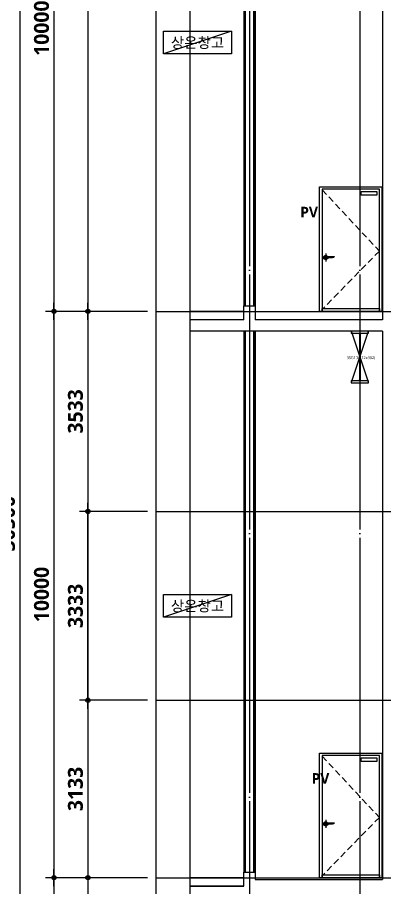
# Model space of a CAD drawing. Header units: millimetres. Extents: x 0 to 356400, y 0 to 68257.
# Drawn here: x 233630 to 240112, y 31525 to 46890 of the extents above; entities that cross this region are included whole.
import ezdxf
from ezdxf.enums import TextEntityAlignment as Align

# ---------------------------------------------------------------- set-up
doc = ezdxf.new("R2010")
doc.units = ezdxf.units.MM
doc.header["$LTSCALE"] = 75
doc.linetypes.add('CEN', pattern=[62, 60, -1, 0, -1])
doc.linetypes.add('HID', pattern=[2.3, 1.5, -0.8])
doc.layers.get('Defpoints').update_dxf_attribs({"color": 161})
for name, color, linetype in [('A-ANNO-GRA2', 4, 'Continuous'), ('A-ANNO-TEXT1', 7, 'Continuous'), ('A-CEN', 1, 'CEN'), ('A-FIN-TYP1', 6, 'Continuous'), ('A-PS-HID', 5, 'HID'), ('A-SECT-DOOR', 8, 'Continuous'), ('A-ST-AXIS-CEN', 252, 'CEN'), ('A-ST-AXIS-DIM', 7, 'Continuous'), ('A-ST-CONC', 2, 'Continuous'), ('A-WALL-DRY1', 7, 'Continuous')]:
    doc.layers.add(name, color=color, linetype=linetype)
doc.layers.add('A-XXXX-NPLT', color=144, linetype='Continuous', lineweight=15, plot=False)
doc.layers.add('G(그리드1)', color=185, linetype='Continuous', plot=False)
doc.layers.add('G(그리드2)', color=235, linetype='Continuous', plot=False)
doc.styles.add('SH_대대리576', font='')
doc.styles.add('SH_진천_나눔', font='NanumGothicBold.ttf')
doc.styles.add('맑은고딕', font='malgun.ttf')
doc.styles.add('성본리_나눔BO', font='')
doc.styles.get('SH_대대리576').set_extended_font_data('NanumGothic', bold=True)
doc.styles.get('성본리_나눔BO').set_extended_font_data('NanumGothic', bold=True)
doc.dimstyles.new('SHP 75', dxfattribs={"dimscale": 75, "dimtxt": 3.5, "dimasz": 1, "dimexe": 2, "dimexo": 2, "dimgap": 1, "dimtad": 1, "dimdec": 0, "dimzin": 0, "dimdsep": 46, "dimtxsty": 'SH_대대리576', "dimblk": 'DIMDOT', "dimcen": 0.09, "dimclrd": 256, "dimclre": 256, "dimclrt": 3, "dimadec": 0, "dimazin": 1, "dimtfac": 1, "dimtdec": 0, "dimtix": 1, "dimtmove": 2, "dimatfit": 0, "dimldrblk": 'DIMDOT', "dimfxl": 1, "dimtfillclr": 3, "dimtolj": 1, "dimtzin": 0, "dimlwd": -1, "dimlwe": -1, "dimarcsym": 0})

# ---------------------------------------------------------------- blocks, each defined once
blk = doc.blocks.new('DIMDOT')
at = {"color": 0}
blk.add_line((-2, 0), (2, 0), dxfattribs=at)
for radius in [0.5, 0.25]:
    blk.add_circle((0, 0), radius, dxfattribs=at)
blk = doc.blocks.new('*D4388')
at = {"layer": 'A-ST-AXIS-DIM'}
for p, q in [((235925, 51700), (234125, 51700)), ((234275, 51625), (234275, 41775)), ((235925, 41700), (234125, 41700))]:
    blk.add_line(p, q, dxfattribs=at)
at = {"layer": 'Defpoints', "color": 0}
for p in [(236075, 51700), (234275, 41700), (236075, 41700)]:
    blk.add_point(p, dxfattribs=at)
at = {"layer": 'A-ST-AXIS-DIM', "linetype": 'ByBlock', "xscale": 75, "yscale": 75, "zscale": 75}
for p, rotation in [((234275, 51700), 90), ((234275, 41700), 270)]:
    blk.add_blockref('DIMDOT', p, dxfattribs=dict(at, rotation=rotation))
at = {"layer": 'A-ST-AXIS-DIM', "color": 3, "insert": (234056, 46700), "char_height": 262.5, "attachment_point": 5, "rotation": 90, "style": 'SH_진천_나눔'}
blk.add_mtext('\\A1;10000', dxfattribs=at)
blk = doc.blocks.new('*D4389')
at = {"layer": 'A-ST-AXIS-DIM'}
for p, q in [((235925, 41700), (234125, 41700)), ((234275, 41625), (234275, 31775)), ((235925, 31700), (234125, 31700))]:
    blk.add_line(p, q, dxfattribs=at)
at = {"layer": 'Defpoints', "color": 0}
for p in [(236075, 41700), (234275, 31700), (236075, 31700)]:
    blk.add_point(p, dxfattribs=at)
at = {"layer": 'A-ST-AXIS-DIM', "linetype": 'ByBlock', "xscale": 75, "yscale": 75, "zscale": 75}
for p, rotation in [((234275, 41700), 90), ((234275, 31700), 270)]:
    blk.add_blockref('DIMDOT', p, dxfattribs=dict(at, rotation=rotation))
at = {"layer": 'A-ST-AXIS-DIM', "color": 3, "insert": (234056, 36700), "char_height": 262.5, "attachment_point": 5, "rotation": 90, "style": 'SH_진천_나눔'}
blk.add_mtext('\\A1;10000', dxfattribs=at)
blk = doc.blocks.new('*D4391')
at = {"layer": 'A-ST-AXIS-DIM'}
for p, q in [((235925, 53200), (233525, 53200)), ((233675, 53125), (233675, 22775)), ((235925, 22700), (233525, 22700))]:
    blk.add_line(p, q, dxfattribs=at)
at = {"layer": 'Defpoints', "color": 0}
for p in [(236075, 53200), (233675, 22700), (236075, 22700)]:
    blk.add_point(p, dxfattribs=at)
at = {"layer": 'A-ST-AXIS-DIM', "linetype": 'ByBlock', "xscale": 75, "yscale": 75, "zscale": 75}
for p, rotation in [((233675, 53200), 90), ((233675, 22700), 270)]:
    blk.add_blockref('DIMDOT', p, dxfattribs=dict(at, rotation=rotation))
at = {"layer": 'A-ST-AXIS-DIM', "color": 3, "insert": (233455.14027, 37950), "char_height": 262.5, "attachment_point": 5, "rotation": 90, "style": 'SH_진천_나눔'}
blk.add_mtext('\\A1;30500', dxfattribs=at)
blk = doc.blocks.new('*D4392')
at = {"layer": 'A-ST-AXIS-DIM'}
for p, q in [((235925, 31700), (234125, 31700)), ((234275, 31625), (234275, 27275)), ((235925, 27200), (234125, 27200))]:
    blk.add_line(p, q, dxfattribs=at)
at = {"layer": 'Defpoints', "color": 0}
for p in [(236075, 31700), (234275, 27200), (236075, 27200)]:
    blk.add_point(p, dxfattribs=at)
at = {"layer": 'A-ST-AXIS-DIM', "linetype": 'ByBlock', "xscale": 75, "yscale": 75, "zscale": 75}
for p, rotation in [((234275, 31700), 90), ((234275, 27200), 270)]:
    blk.add_blockref('DIMDOT', p, dxfattribs=dict(at, rotation=rotation))
at = {"layer": 'A-ST-AXIS-DIM', "color": 3, "insert": (234056, 29450), "char_height": 262.5, "attachment_point": 5, "rotation": 90, "style": 'SH_진천_나눔'}
blk.add_mtext('\\A1;4500', dxfattribs=at)
blk = doc.blocks.new('*D4393')
at = {"layer": 'A-ST-AXIS-DIM'}
for p, q in [((235925, 38167), (234725, 38167)), ((234875, 34908), (234875, 38092)), ((235925, 34833), (234725, 34833))]:
    blk.add_line(p, q, dxfattribs=at)
at = {"layer": 'Defpoints', "color": 0}
for p in [(234875, 38167), (236075, 38167), (236075, 34833)]:
    blk.add_point(p, dxfattribs=at)
at = {"layer": 'A-ST-AXIS-DIM', "linetype": 'ByBlock', "xscale": 75, "yscale": 75, "zscale": 75}
for p, rotation in [((234875, 38167), 90), ((234875, 34833), 270)]:
    blk.add_blockref('DIMDOT', p, dxfattribs=dict(at, rotation=rotation))
at = {"layer": 'A-ST-AXIS-DIM', "color": 3, "insert": (234655, 36500), "char_height": 262.5, "attachment_point": 5, "rotation": 90, "style": 'SH_진천_나눔'}
blk.add_mtext('\\A1;3333', dxfattribs=at)
blk = doc.blocks.new('*D4394')
at = {"layer": 'A-ST-AXIS-DIM'}
for p, q in [((235925, 34833), (234725, 34833)), ((234875, 34758), (234875, 31775)), ((235925, 31700), (234725, 31700))]:
    blk.add_line(p, q, dxfattribs=at)
at = {"layer": 'Defpoints', "color": 0}
for p in [(236075, 34833), (234875, 31700), (236075, 31700)]:
    blk.add_point(p, dxfattribs=at)
at = {"layer": 'A-ST-AXIS-DIM', "linetype": 'ByBlock', "xscale": 75, "yscale": 75, "zscale": 75}
for p, rotation in [((234875, 34833), 90), ((234875, 31700), 270)]:
    blk.add_blockref('DIMDOT', p, dxfattribs=dict(at, rotation=rotation))
at = {"layer": 'A-ST-AXIS-DIM', "color": 3, "insert": (234655, 33267), "char_height": 262.5, "attachment_point": 5, "rotation": 90, "style": 'SH_진천_나눔'}
blk.add_mtext('\\A1;3133', dxfattribs=at)
blk = doc.blocks.new('*D5250')
at = {"layer": 'A-ST-AXIS-DIM'}
for p, q in [((235925, 41700), (234725, 41700)), ((234875, 41625), (234875, 38242)), ((235925, 38167), (234725, 38167))]:
    blk.add_line(p, q, dxfattribs=at)
at = {"layer": 'Defpoints', "color": 0}
for p in [(236075, 41700), (234875, 38167), (236075, 38167)]:
    blk.add_point(p, dxfattribs=at)
at = {"layer": 'A-ST-AXIS-DIM', "linetype": 'ByBlock', "xscale": 75, "yscale": 75, "zscale": 75}
for p, rotation in [((234875, 41700), 90), ((234875, 38167), 270)]:
    blk.add_blockref('DIMDOT', p, dxfattribs=dict(at, rotation=rotation))
at = {"layer": 'A-ST-AXIS-DIM', "color": 3, "insert": (234655, 39933), "char_height": 262.5, "attachment_point": 5, "rotation": 90, "style": 'SH_진천_나눔'}
blk.add_mtext('\\A1;3533', dxfattribs=at)
blk = doc.blocks.new('G$C698D9822')
at = {"layer": 'A-CEN'}
for p, q in [((1062, 950), (938, 950)), ((992, 1024), (992, 880))]:
    blk.add_line(p, q, dxfattribs=at)
at = {"layer": 'A-PS-HID'}
blk.add_lwpolyline([(1055, 2145), (45, 1065), (1050, 40)], dxfattribs=at)
at = {"layer": 'A-SECT-DOOR'}
for p, q in [((992, 969), (845, 969)), ((957, 949), (873, 949))]:
    blk.add_line(p, q, dxfattribs=at)
for points in [[(45, 1065), (45, 2155), (1055, 2155), (1055, 2145), (1055, 950), (1055, 50), (1055, 0), (1100, 0), (1100, 2200), (0, 2200), (0, 0), (45, 0), (45, 50)], [(366, 2116), (93, 2116), (93, 2049), (366, 2049)], [(45, 50), (45, 0), (1055, 0), (1055, 50), (1040, 50)]]:
    blk.add_lwpolyline(points, close=True, dxfattribs=at)
for centre, radius, start, end in [((845, 966), 3, 90, 166.723), ((848, 966), 6.09, 166.723, 200.4138), ((872, 986), 37.2, 217.801, 272.4199), ((992, 950), 37.3, 180.9385, 157.0665), ((940, 901), 51.4, 42.6877, 70.1326), ((992, 949), 20, 223.2078, 90)]:
    blk.add_arc(centre, radius, start, end, dxfattribs=at)
blk = doc.blocks.new('G$C3F2D8A34')
at = {"layer": 'A-ST-CONC'}
blk.add_lwpolyline([(78, 912), (78, 878), (202, 878, -0.414214), (220, 860), (220, 52, -0.414214), (202, 34), (78, 34), (78, 0), (380, 0), (380, 34), (256, 34, -0.414214), (238, 52), (238, 860, -0.414214), (256, 878), (380, 878), (380, 912)], format="xyb", close=True, dxfattribs=at)
at = {"layer": 'A-XXXX-NPLT'}
for p, q in [((80, 12), (380, 912)), ((380, 12), (80, 912))]:
    blk.add_line(p, q, dxfattribs=at)
at = {"layer": 'A-XXXX-NPLT', "style": '맑은고딕'}
blk.add_text('3SG13(912x302)', height=50, dxfattribs=at).set_placement((249, 438), align=Align.MIDDLE)

msp = doc.modelspace()

# ---------------------------------------------------------------- linework, layer by layer
at = {"layer": 'A-ANNO-GRA2'}
for points in [[(236209.1, 46646.8), (237409.1, 46646.8), (237409.1, 46248.7), (236209.1, 46248.7)], [(236209.1, 36699.3), (237409.1, 36699.3), (237409.1, 36301.2), (236209.1, 36301.2)]]:
    msp.add_lwpolyline(points, close=True, dxfattribs=at)
at = {"layer": 'A-CEN'}
for p, q in [((237725, 56300), (237725, 9800)), ((236075, 41700), (253975, 41700)), ((236075, 38166.7), (253975, 38166.7)), ((236075, 34833.3), (253975, 34833.3)), ((236075, 31700), (253975, 31700))]:
    msp.add_line(p, q, dxfattribs=at)
at = {"layer": 'A-FIN-TYP1'}
for p, q in [((237625, 41700), (236675, 41700)), ((237625, 31700), (236675, 31700))]:
    msp.add_line(p, q, dxfattribs=at)
at = {"layer": 'A-ST-AXIS-CEN'}
msp.add_line((239675, 56300), (239675, 9200), dxfattribs=at)
at = {"layer": 'A-ST-CONC'}
for p, q in [((240075, 51550), (240075, 41550)), ((237625, 41550), (236675, 41550)), ((240075, 41550), (237825, 41550)), ((240075, 41350), (236675, 41350)), ((240075, 41350), (240075, 31670)), ((237625, 31550), (236675, 31550))]:
    msp.add_line(p, q, dxfattribs=at)
for points in [[(237625, 41550), (237625, 41800), (237825, 41800), (237825, 41550)], [(236675, 31550), (237625, 31550), (237625, 31670)], [(237625, 31550), (237625, 31700), (237625, 31800), (237825, 31800), (237825, 31670), (240075, 31670)], [(237825, 31670), (240075, 31670)]]:
    msp.add_lwpolyline(points, dxfattribs=at)
at = {"layer": 'A-WALL-DRY1'}
for p, q in [((237625, 51550), (237625, 41800)), ((237637.5, 51550), (237637.5, 41800)), ((237650, 51550), (237650, 41800)), ((237800, 51550), (237800, 41800)), ((237812.5, 51550), (237812.5, 41800)), ((237825, 51550), (237825, 41550)), ((237625, 41350), (237625, 31800)), ((237637.5, 41350), (237637.5, 31800)), ((237650, 41350), (237650, 31800)), ((237800, 41350), (237800, 31800)), ((237812.5, 41350), (237812.5, 31800)), ((237825, 41350), (237825, 31800))]:
    msp.add_line(p, q, dxfattribs=at)
at = {"layer": 'G(그리드1)'}
for points in [[(256375, 58700), (233675, 58700), (233675, 7400), (256375, 7400)], [(255775, 58100), (234275, 58100), (234275, 8000), (255775, 8000)], [(255175, 57500), (234875, 57500), (234875, 8600), (255175, 8600)], [(253975, 56300), (236075, 56300), (236075, 9200), (253975, 9200)]]:
    msp.add_lwpolyline(points, close=True, dxfattribs=at)
msp.add_lwpolyline([(233675, 51700), (233675, 7400), (256375, 7400), (256375, 51700)], dxfattribs=at)
at = {"layer": 'G(그리드2)'}
for p, q in [((237409.1, 46646.8), (236209.1, 46248.7)), ((237409.1, 36699.3), (236209.1, 36301.2))]:
    msp.add_line(p, q, dxfattribs=at)
msp.add_lwpolyline([(253375, 55700), (236675, 55700), (236675, 9800), (253375, 9800)], close=True, dxfattribs=at)

# ---------------------------------------------------------------- block references
at = {"xscale": -1}
for p in [(240065, 41700), (240065, 31700)]:
    msp.add_blockref('G$C698D9822', p, dxfattribs=at)
msp.add_blockref('G$C3F2D8A34', (239446.1, 40438))

# ---------------------------------------------------------------- texts
at = {"layer": 'A-ANNO-TEXT1', "style": '성본리_나눔BO'}
for s, p in [('상온창고', (236809.1, 46447.7)), ('PV', (238778.8, 43452.2)), ('상온창고', (236809.1, 36500.3)), ('PV', (238979.1, 33452.2))]:
    msp.add_text(s, height=187.5, dxfattribs=at).set_placement(p, align=Align.MIDDLE)

# ---------------------------------------------------------------- dimensions: what is measured, and where the dimension line sits
at = {"layer": 'A-ST-AXIS-DIM'}
for base, p1, p2, angle, picture, middle in [((233675, 22700), (236075, 53200), (236075, 22700), 90, '*D4391', (233455.1, 37950)), ((234275, 41700), (236075, 51700), (236075, 41700), 90, '*D4388', (234056.1, 46700)), ((234275, 31700), (236075, 41700), (236075, 31700), 90, '*D4389', (234056.1, 36700)), ((234875, 38166.7), (236075, 41700), (236075, 38166.7), 90, '*D5250', (234655.1, 39933.3)), ((234875, 38166.7), (236075, 34833.3), (236075, 38166.7), 270, '*D4393', (234655.1, 36500)), ((234875, 31700), (236075, 34833.3), (236075, 31700), 90, '*D4394', (234655.1, 33266.7)), ((234275, 27200), (236075, 31700), (236075, 27200), 90, '*D4392', (234055.7, 29450))]:
    dim = msp.add_linear_dim(base=base, p1=p1, p2=p2, angle=angle, dimstyle='SHP 75', override={"dimtxsty": 'SH_진천_나눔', "dimldrblk": 'DIMDOT'}, dxfattribs=at)
    dim.commit()
    dim.dimension.update_dxf_attribs({"geometry": picture, "text_midpoint": middle})

doc.saveas('drawing.dxf')
